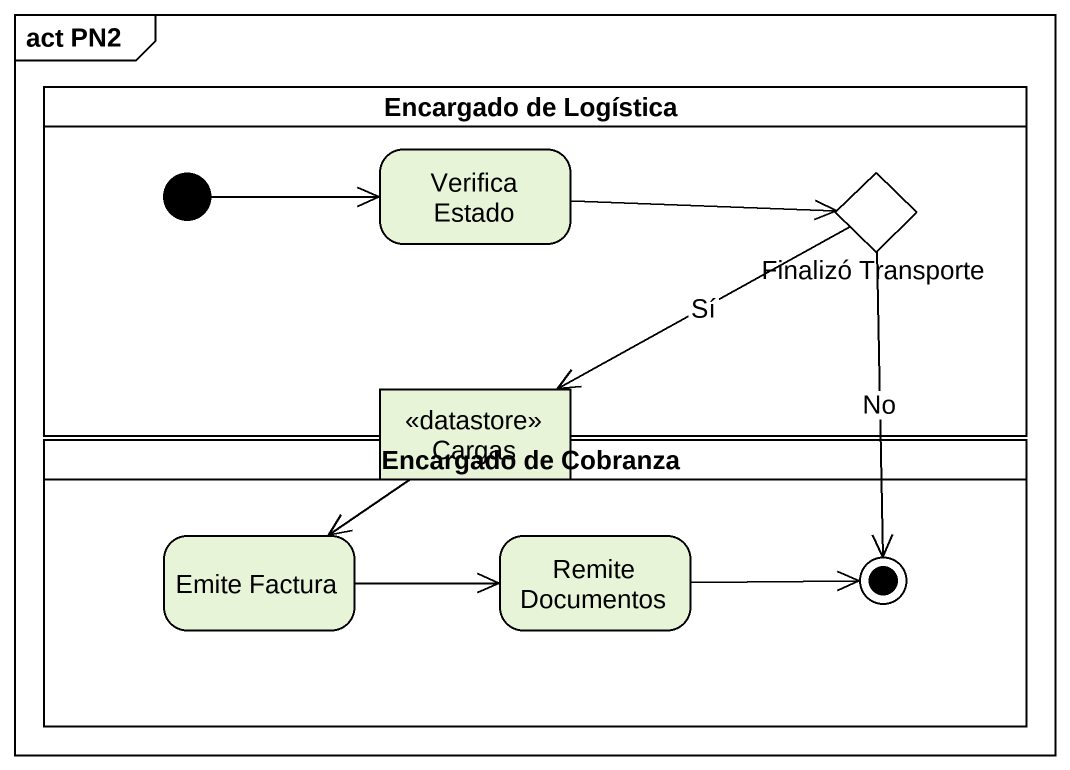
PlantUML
@startuml
mainframe act PN2
hide empty description
state "Encargado de Logística" as Encargado_de_Logística <<partition>> {
  state "Verifica Estado" as Verifica_Estado
  state "Finalizó Transporte" as Finalizó_Transporte <<choice>>
  [*] -right-> Verifica_Estado
}
state Cargas <<datastore>>
state "Encargado de Cobranza" as Encargado_de_Cobranza <<partition>> {
  state "Emite Factura" as Emite_Factura
  state "Remite Documentos" as Remite_Documentos
  state final1 <<end>>
}
Verifica_Estado -right-> Finalizó_Transporte
Finalizó_Transporte -left-> Cargas : Sí
Finalizó_Transporte --> final1 : No
Cargas --> Emite_Factura
Emite_Factura -right-> Remite_Documentos
Remite_Documentos -right-> final1
@enduml
